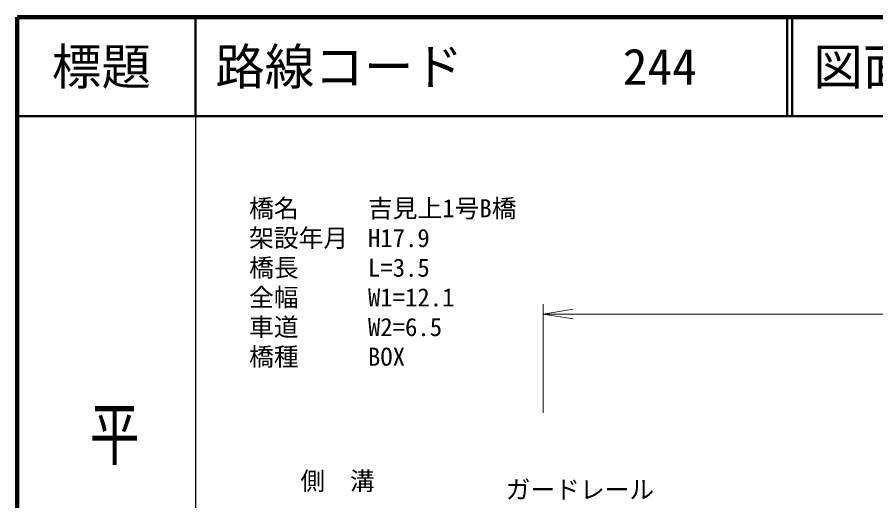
# Model space of a CAD drawing. Units: millimetres at full size, sheet at 1:1000; details may follow other scales. Extents: x 40000 to 680000, y 20000 to 380000.
# Drawn here: x 40000 to 126686, y 331118 to 380000 of the extents above; entities that cross this region are included whole.
import ezdxf
from ezdxf.enums import TextEntityAlignment as Align

# ---------------------------------------------------------------- set-up
doc = ezdxf.new("R2010")
doc.units = ezdxf.units.MM
doc.header["$LTSCALE"] = 1000
for name, color, linetype, lineweight in [('M-STR-HTXT', 7, 'Continuous', 13), ('M-TTL', 2, 'Continuous', 140), ('M-TTL-BAND', 7, 'Continuous', 25), ('M-TTL-LINE', 7, 'Continuous', 50)]:
    doc.layers.add(name, color=color, linetype=linetype, lineweight=lineweight)
doc.layers.add('M-TTL-TXT', color=7, linetype='Continuous')
doc.styles.add('@ＭＳ ゴシック', font='')
doc.styles.add('ＭＳ ゴシック', font='')
doc.styles.get('@ＭＳ ゴシック').set_extended_font_data('@MS Gothic')
doc.styles.get('ＭＳ ゴシック').set_extended_font_data('MS Gothic')

# ---------------------------------------------------------------- blocks, each defined once
blk = doc.blocks.new('open_arrow')
at = {"color": 0, "linetype": 'Continuous', "lineweight": -2}
blk.add_lwpolyline([(7.5, 1.25), (0, 0), (7.5, -1.25)], dxfattribs=at)

msp = doc.modelspace()

# ---------------------------------------------------------------- linework, layer by layer
at = {"layer": 'M-STR-HTXT'}
for p, q in [((93116, 340000), (93116, 351000)), ((93116, 350000), (188304, 350000))]:
    msp.add_line(p, q, dxfattribs=at)
at = {"layer": 'M-TTL'}
for p, q in [((40000, 380000), (40000, 20000)), ((680000, 380000), (40000, 380000))]:
    msp.add_line(p, q, dxfattribs=at)
at = {"layer": 'M-TTL-BAND'}
msp.add_line((58000, 370000), (58000, 20000), dxfattribs=at)
at = {"layer": 'M-TTL-LINE'}
for p, q in [((58000, 380000), (58000, 370000)), ((117750, 380000), (117750, 370000)), ((118250, 380000), (118250, 370000)), ((40000, 370000), (680000, 370000))]:
    msp.add_line(p, q, dxfattribs=at)

# ---------------------------------------------------------------- block references
at = {"layer": 'M-STR-HTXT', "xscale": 400, "yscale": 400}
msp.add_blockref('open_arrow', (93116, 350000), dxfattribs=at)

# ---------------------------------------------------------------- texts
at = {"layer": 'M-STR-HTXT', "style": 'ＭＳ ゴシック'}
for s, p in [('橋名', (63415, 360683)), ('吉見上1号B橋', (75415, 360683)), ('架設年月', (63415, 357683)), ('H17.9', (75415, 357683)), ('橋長', (63415, 354683)), ('L=3.5', (75415, 354683)), ('全幅', (63415, 351683)), ('W1=12.1', (75415, 351683)), ('車道', (63415, 348683)), ('W2=6.5', (75415, 348683)), ('橋種', (63415, 345683)), ('BOX', (75415, 345683))]:
    msp.add_text(s, height=1833, dxfattribs=at).set_placement(p, align=Align.MIDDLE_LEFT)
for s, p in [('側\u3000溝', (72345, 333124)), ('ガードレール', (96806, 332260))]:
    msp.add_text(s, height=1833, dxfattribs=at).set_placement(p, align=Align.MIDDLE_CENTER)
at = {"layer": 'M-TTL-BAND', "style": '@ＭＳ ゴシック', "width": 1.4}
msp.add_text('平  面  図', height=3666, rotation=270, dxfattribs=at).set_placement((49777, 306475), align=Align.MIDDLE_RIGHT)
at = {"layer": 'M-TTL-TXT', "style": 'ＭＳ ゴシック'}
msp.add_text('標題', height=3666, dxfattribs=at).set_placement((48500, 375000), align=Align.MIDDLE_CENTER)
for s, p in [('路線コード', (60000, 375000)), ('図面コード', (120380, 375000)), ('244', (101142, 375000))]:
    msp.add_text(s, height=3666, dxfattribs=at).set_placement(p, align=Align.MIDDLE_LEFT)

doc.saveas('drawing.dxf')
